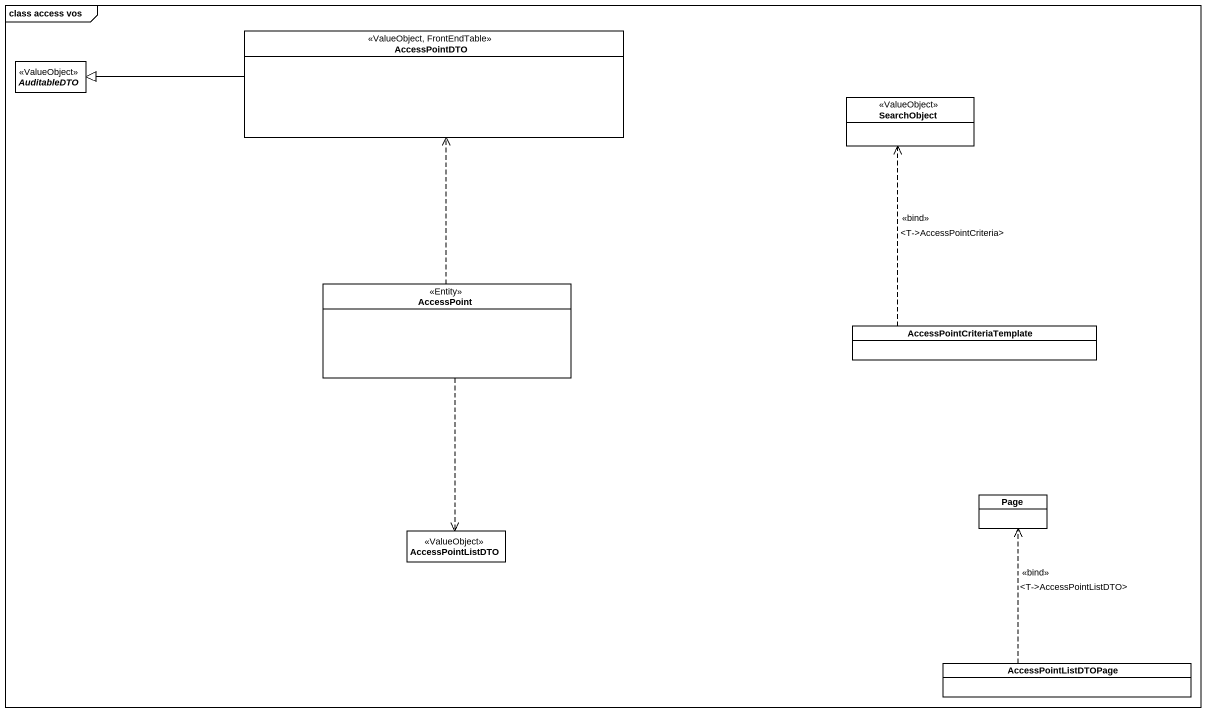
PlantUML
@startuml
mainframe class access vos
hide circle
hide empty members
class AccessPointDTO <<ValueObject, FrontEndTable>>
abstract class AuditableDTO <<ValueObject>>
class SearchObject <<ValueObject>>
class AccessPoint <<Entity>>
class AccessPointCriteriaTemplate
class "Page" as Page_
class AccessPointListDTO <<ValueObject>>
class AccessPointListDTOPage
AccessPointDTO -left-|> AuditableDTO
AccessPoint .up.> AccessPointDTO
AccessPoint ..> AccessPointListDTO
AccessPointCriteriaTemplate .up.> SearchObject : <<bind>>\n<T->AccessPointCriteria>
AccessPointListDTOPage .up.> Page_ : <<bind>>\n<T->AccessPointListDTO>
@enduml
